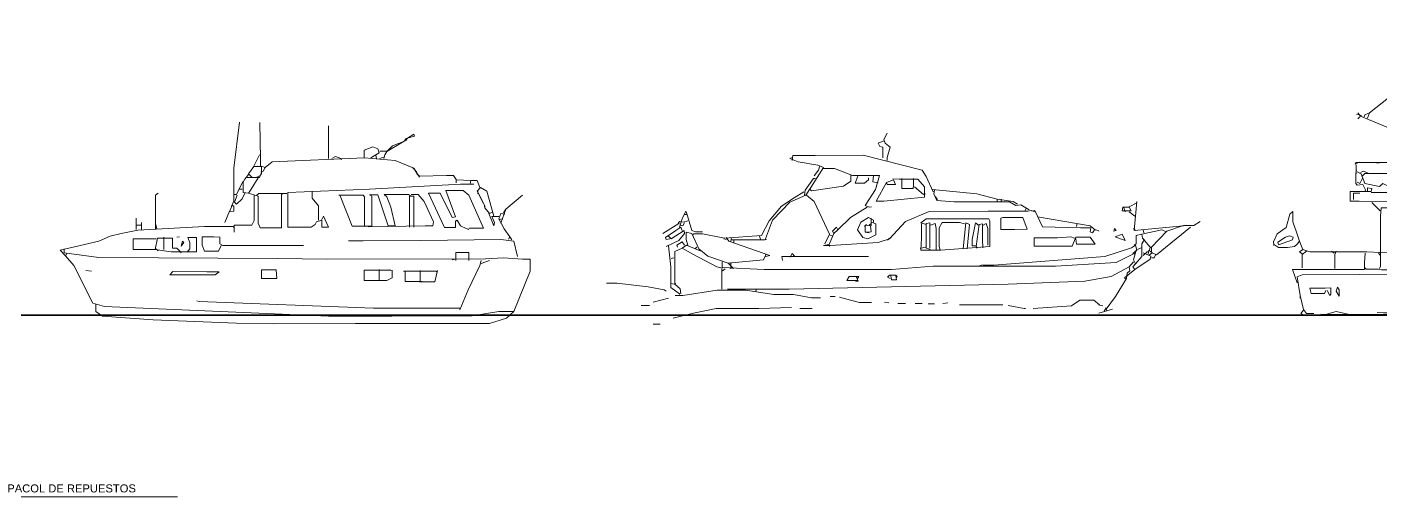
# Model space of a CAD drawing. Header units: millimetres. Extents: x -11119 to 8439, y -3599 to 8618.
# Drawn here: x -1922 to 1461, y 4018 to 5191 of the extents above; entities that cross this region are included whole.
import ezdxf

# ---------------------------------------------------------------- set-up
doc = ezdxf.new("R2010")
doc.units = ezdxf.units.MM
doc.layers.add('a_MUEBLE', color=250, linetype='Continuous', lineweight=5)
doc.layers.add('a_TEXTO', color=7, linetype='Continuous', lineweight=0)
doc.styles.add('CA_100_TEXTO', font='arial.ttf', dxfattribs={"height": 20})

# ---------------------------------------------------------------- blocks, each defined once
blk = doc.blocks.new('ca_nav17')
at = {"layer": 'a_MUEBLE', "linetype": 'Continuous'}
for points in [[(-684.8, 473.6), (-699.2, 358.4), (-699.2, 276.8), (-710.4, 249.6), (-699.2, 251.2), (-699.2, 264), (-705.6, 264)], [(-634.4, 472), (-632.4, 380.8), (-632.4, 363.2)], [(-462.4, 382.4), (-462.4, 464)], [(-316.8, 400), (-273.6, 425.6), (-268.8, 432), (-248, 438.4), (-249.6, 443.2), (-265.6, 433.6), (-268.8, 427.2), (-302.4, 414.4), (-316.8, 400), (-321.6, 392), (-324.8, 382.4)], [(-373.6, 384), (-373.6, 403.2), (-352, 411.2), (-339.2, 406.4), (-336, 396.8), (-356.8, 384)], [(-635.2, 392), (-649.6, 363.2)], [(-620.8, 360), (-603.2, 374.4), (-372.8, 384), (-296, 377.6), (-249.6, 358.4), (-240, 342.4), (-235.2, 338.4), (-168, 340.4), (-150.4, 340.4), (-144, 329.6), (-144, 321.6)], [(-454.4, 382.4), (-444.8, 387.2), (-432, 382.4), (-430.4, 379.2)], [(-344, 390.4), (-342.4, 382.4)], [(-316.8, 400.8), (-334.4, 400.8)], [(-324.8, 385.6), (-334.4, 382.4)], [(-662.4, 342.4), (-672, 331.2), (-676, 323.2), (-676, 297.6), (-662.4, 296)], [(-628.8, 348.8), (-635.2, 335.2), (-665.6, 335.2)], [(-654.4, 336), (-662.4, 344), (-649.6, 362.4), (-632, 362.4)], [(-632, 340.8), (-641.6, 336)], [(-630.4, 342.4), (-630.4, 363.2), (-620.8, 360), (-625.6, 350.4), (-632, 348.8)], [(-252.8, 360), (-248, 355.2)], [(-246.4, 353.6), (-241.6, 347.2)], [(-240, 344), (-235.2, 336)], [(-676.8, 324.8), (-692.8, 292.8), (-697.6, 292.8)], [(-684.8, 305.6), (-678.4, 305.6)], [(-638.4, 334.4), (-656, 305.6), (-662.4, 296), (-638.4, 288), (-638.4, 220.8), (-633.6, 209.6), (-580, 209.6), (-580, 292.8), (-577.6, 294.4)], [(-480, 228.8), (-475.2, 238.4), (-462.4, 211.2), (-479.2, 211.2), (-479.2, 228.8), (-492.8, 224), (-496, 217.6), (-505.6, 211.2), (-564, 211.2), (-564.4, 249.6), (-564.4, 297.6), (-360, 305.6), (-132.8, 318.4), (-99.2, 318.4)], [(-144, 328.8), (-107.2, 327.6), (-91.2, 327.6), (-84.8, 310.4)], [(-107.2, 328), (-108.8, 318.4)], [(-75.2, 270.4), (-91.2, 300.8), (-83.2, 310.4), (-67.2, 300.8), (-49.6, 238.4)], [(-888, 296), (-895.2, 291.2), (-895.2, 206.4)], [(-648, 291.2), (-648, 227.2), (-654.4, 216), (-698.4, 216), (-698.4, 198.4)], [(-672, 296), (-678.4, 281.6), (-692.8, 268.8), (-697.6, 273.6), (-691.2, 291.2)], [(-641.6, 291.2), (-636.8, 295.2), (-566.4, 295.2)], [(-503.2, 300.8), (-503.2, 283.2), (-488, 264), (-488, 228.8)], [(-372.8, 212.8), (-372.8, 286.4), (-376, 291.2), (-432, 291.2), (-436.8, 291.2)], [(-433.6, 289.6), (-403.2, 213.6), (-354.4, 213.6), (-354.4, 288), (-360, 292), (-339.2, 292), (-313.6, 214.4), (-296, 214.4), (-307.2, 260.8), (-316.8, 286.4), (-323.2, 292.8), (-262.4, 292.8), (-257.6, 289.6)], [(-363.2, 212), (-220.8, 214), (-201.6, 214), (-200, 224), (-224, 275.2), (-238.4, 292.8), (-256, 292.8)], [(-260, 211.2), (-260, 288), (-249.6, 288), (-249.6, 224), (-249.6, 211.2)], [(-112, 204.8), (-118.4, 208), (-132.8, 214.4), (-140.8, 228.8), (-145.6, 225.6), (-145.6, 210.4), (-172.8, 210.4), (-212.8, 296), (-184, 296), (-153.6, 235.2), (-145.6, 236.8), (-169.6, 302.4), (-126.4, 302.4), (-112, 291.2), (-75.2, 208.8), (-110.4, 208.8), (-112, 208)], [(-89.6, 302.4), (-89.6, 294.4)], [(-88, 296), (-72, 264), (-72, 259.2)], [(-25.6, 246.4), (-19.2, 256), (22.4, 291.2)], [(-710.4, 251.2), (-721.6, 222.4)], [(-73.6, 267.2), (-72, 259.2), (-60.8, 244.8), (-52.8, 248)], [(-62.4, 244.8), (-49.6, 214.4), (-48, 222.4), (-54.4, 237.6), (-36.8, 237.6)], [(-22.4, 243.2), (-32, 244.8), (-36.8, 232), (-24, 206.4), (-9.6, 187.2), (-12.8, 180.8)], [(-19.2, 256), (-32, 220.8)], [(-1120, 139.2), (-1132.8, 153.6), (-1036.8, 176), (-1008, 188.8), (-980.8, 195.2), (-939.2, 203.2), (-772.8, 212.8), (-728, 212.8), (-700.8, 212.8), (-699.2, 209.6)], [(-943.2, 233.6), (-943.2, 204.8)], [(-942.4, 216), (-931.2, 216)], [(-929.6, 222.4), (-929.6, 204.8)], [(-894.4, 217.6), (-891.2, 206.4)], [(-27.2, 232), (-36.8, 230.4)], [(-892.8, 181.6), (-950.4, 181.6), (-950.4, 155.2), (-915.2, 155.2), (-896, 155.2), (-856, 149.6), (-792.8, 149.6), (-792.8, 184.8), (-814.4, 184.8), (-808.8, 172.8), (-808.8, 156.8), (-816, 148.8)], [(-896, 155.2), (-889.6, 183.2), (-852, 183.2), (-852, 158.4), (-841.6, 158.4), (-833.6, 150.4), (-830.4, 147.2)], [(-874.4, 185.6), (-874.4, 155.2)], [(-835.2, 187.2), (-841.6, 185.6)], [(-827.2, 176), (-830.4, 163.2), (-824, 172.8), (-827.2, 176)], [(-731.2, 164.8), (-737.6, 151.2), (-772.8, 151.2), (-778.4, 166.4), (-778.4, 186.4), (-748.8, 186.4), (-734.4, 185.6), (-734.4, 169.6), (-726.4, 164.8), (-524.8, 164.8)], [(9.6, 137.6), (0, 176), (-32, 180), (-232, 178), (-376, 177), (-412.8, 177)], [(-9.6, 187.2), (-4.8, 179.2)], [(-1123.2, 156.8), (-1123.2, 147.2), (-1036.8, 135.2), (-590.4, 132.4), (-467.2, 131), (-70.4, 131.9), (-25.6, 134), (22.4, 131), (41.6, 131), (41.6, 100.8), (0, 0), (-36.8, 0), (-104, -10.4), (-304, -11.6), (-462.4, -11.6), (-1022.4, 12.8), (-1051.2, 20.8), (-1099.2, 115.2), (-1120, 139.2), (-1116.8, 145.6)], [(-894.4, 156.8), (-888, 152)], [(-144.8, 128), (-144.8, 148), (-112, 148), (-112, 128)], [(-1068.8, 102.4), (-1054.4, 100.8)], [(-593.6, 104.8), (-630.4, 104.8), (-630.4, 82.4), (-592, 82.4), (-593.6, 104.8)], [(-310.4, 104), (-303.2, 102.4), (-303.2, 84.8), (-316.8, 77.6), (-373.6, 77.6), (-373.6, 103.2), (-310.4, 103.2), (-302.4, 102.4)], [(-336, 105.6), (-336, 78.4)], [(-190.4, 102.4), (-196.8, 74.4), (-235.2, 74.4)], [(-233.6, 102.4), (-233.6, 76.8)], [(-147.2, 131.2), (-153.6, 129.6)], [(-81.6, 128), (-84.8, 115.2), (-113.6, 54.4), (-134.4, 4.8)], [(-60.8, 128), (-81.6, 120)], [(-766.4, 99.2), (-736, 99.2), (-745.6, 92), (-859.2, 92), (-851.2, 100), (-766.4, 99.2)], [(-275.2, 100.8), (-193.6, 100.8), (-192, 99.2)], [(-271.2, 100.8), (-271.2, 75.2), (-228.8, 75.2), (-228.8, 73.6)], [(-1044, 17.6), (-1044, 0), (-1027.2, -11.2), (-900.8, -20.8), (-692.8, -28.8), (-600, -30.4), (-395.2, -29.6), (-195.2, -30), (-60.8, -30), (-17.6, -16), (0, 0), (0, 1.6)], [(-134.4, 8.8), (-350.4, 8.8), (-785.6, 25.6), (-792, 27.2)]]:
    blk.add_lwpolyline(points, dxfattribs=at)
blk = doc.blocks.new('ca_nav18')
at = {"layer": 'a_MUEBLE', "linetype": 'Continuous'}
for points in [[(-529.6, 449.6), (-537.6, 433.6), (-534.4, 424), (-521.6, 414.4), (-529.6, 388.8), (-529.6, 380.8)], [(-537.6, 430.4), (-552, 424), (-547.2, 416), (-540, 414.4), (-540, 387.2)], [(-766.4, 388.8), (-772.8, 385.6), (-752, 377.6), (-702.4, 369.6), (-688, 363.2), (-720, 313.6), (-732.8, 294.4), (-772.8, 276.8), (-816, 232), (-833.6, 185.6), (-833.6, 184)], [(-414.4, 302.4), (-432, 340.8), (-441.6, 356.8), (-588.8, 394.4), (-708.8, 393.2), (-764.8, 393.2), (-766.4, 380.8)], [(-620, 345.6), (-620, 329.6), (-638.4, 316.8), (-718.4, 305.6), (-721.6, 308.8)], [(-697.6, 368), (-700.8, 356.8), (-712, 342.4)], [(-688, 360.8), (-660.8, 360.8), (-616, 343.2), (-548.8, 343.2), (-558.4, 308.8), (-584, 268.8), (-574.4, 264), (-568, 265.6)], [(-601.6, 344), (-609.6, 324), (-585.6, 324), (-576, 332.8), (-576, 337.6)], [(-563.2, 342.4), (-564.8, 328), (-552, 324.8)], [(-736, 294.4), (-734.4, 307.2), (-713.6, 336), (-708.8, 336)], [(-515.2, 335.2), (-499.2, 334), (-452.8, 334), (-436, 315.2), (-436, 289.6), (-537.6, 279.2), (-556.8, 279.2), (-531.2, 326.4), (-513.6, 332.8), (-508.8, 320.8), (-529.6, 320.8), (-531.2, 326.4)], [(-492.8, 336), (-492.8, 311.2), (-464, 311.2), (-463.2, 320), (-463.2, 336)], [(-460.8, 315.2), (-438.4, 296), (-433.6, 297.6)], [(-416, 308.8), (-305.6, 297.6), (-254.4, 284.8), (-254.4, 278.4)], [(-411.2, 307.2), (-412.8, 297.6), (-404.8, 280.8), (-361.6, 278), (-224, 278), (-208, 268.8), (-195.2, 270.4), (-174.4, 257.6)], [(-737.6, 302.4), (-761.6, 288), (-793.6, 267.2), (-824, 230.4), (-843.2, 193.6), (-936, 187.2), (-990.4, 197.6), (-1012.8, 197.6), (-1014.4, 193.6)], [(-731.2, 294.4), (-712, 278.4), (-673.6, 196.8), (-684.8, 172.8)], [(-409.6, 291.2), (-403.2, 283.2)], [(-254.4, 284.8), (-214.4, 278.4), (-203.2, 272)], [(-244.8, 284.8), (-244.8, 276.8)], [(94.4, 275.2), (75.2, 265.6)], [(94.4, 278.4), (88, 206.4), (211.2, 217.6)], [(-990.4, 202.4), (-1008, 202.4), (-1017.6, 206.4), (-1030.4, 251.2), (-1032, 254.4), (-1041.6, 235.2), (-1048, 214.4)], [(-1036.8, 246.4), (-1030.4, 246.4)], [(-675.2, 171.2), (-688, 168.8), (-672, 168.8), (-552, 176), (-523.2, 185.6), (-483.2, 228.8), (-424, 253.6), (-276.8, 254), (-177.6, 254), (-169.6, 256), (-160, 252.8)], [(-579.2, 264), (-620.8, 238.4), (-652.8, 208)], [(-568, 227.2), (-557.6, 222.4), (-557.6, 195.2), (-577.6, 185.6), (-590.4, 188.8), (-603.2, 208), (-595.2, 227.2), (-576, 238.4), (-563.2, 232), (-563.2, 227.2)], [(-569.6, 236.8), (-569.6, 217.6)], [(-240, 238.4), (-190.4, 238.4), (-179.2, 209.6), (-211.2, 208.8), (-245.6, 208.8), (-245.6, 236.8), (-240, 238.4)], [(-180.8, 262.4), (-185.6, 254.4)], [(-168, 254.4), (-160, 256), (-140.8, 215.2), (-46.4, 212.4), (-20.8, 212.4), (-22.4, 203.2), (-16, 200), (-11.2, 208)], [(-153.6, 240), (-22.4, 217.6), (-9.6, 208), (-1.6, 206.4), (0, 204.8)], [(75.2, 264), (80, 255.2), (57.6, 255.2), (59.2, 264), (75.2, 264)], [(62.4, 262.4), (65.6, 252.8)], [(75.2, 252.8), (89.6, 241.6)], [(-1089.6, 198.4), (-1049.6, 224), (-1048, 222.4)], [(-1072, 185.6), (-1081.6, 184), (-1083.2, 188.8), (-1057.6, 206.4), (-1044.8, 214.4), (-1041.6, 206.4)], [(-1075.2, 192), (-1068.8, 185.6), (-1036.8, 206.4), (-1035.2, 198.4), (-1049.6, 180.8), (-1081.6, 166.4)], [(-1027.2, 230.4), (-1038.4, 227.2), (-1048, 228.8), (-1051.2, 224)], [(-1035.2, 225.6), (-1040, 217.6), (-1046.4, 219.2)], [(-652.8, 208), (-662.4, 198.4), (-665.6, 204.8), (-656, 214.4), (-652.8, 208)], [(-580.8, 220.8), (-585.6, 216)], [(-574.4, 200), (-584, 201.6), (-584, 219.2), (-571.2, 217.6), (-569.6, 203.2), (-579.2, 201.6), (-584, 203.2)], [(-569.6, 224), (-574.4, 219.2)], [(-432, 220.8), (-444.8, 225.6), (-432, 235.2), (-275.2, 235.2), (-272.8, 230.4), (-272.8, 166.4), (-395.2, 156.8), (-444.8, 156.8), (-443.2, 187.2), (-443.2, 222.4)], [(-422.4, 161.6), (-422.4, 225.6), (-432, 224), (-432, 161.6), (-425.6, 160), (-419.2, 156.8)], [(-420.8, 219.2), (-409.6, 224), (-407.2, 211.2), (-407.2, 156.8)], [(-336, 222.4), (-348.8, 226.4), (-392, 226.4), (-399.2, 212.8), (-399.2, 166.4), (-396.8, 156.8)], [(-329.6, 160), (-323.2, 220.8), (-332.8, 225.6), (-339.2, 160)], [(-300.8, 219.2), (-308.8, 225.6), (-316.8, 184), (-316.8, 168), (-307.2, 168)], [(-290.4, 163.2), (-290.8, 184), (-290.8, 222.4), (-299.2, 220.8), (-307.2, 166.4), (-304, 161.6)], [(-289.6, 219.2), (-281.6, 224), (-277.6, 211.2), (-277.6, 169.6)], [(-54.4, 224), (-56, 216)], [(38.4, 211.2), (43.2, 206.4), (36.8, 204.8), (38.4, 211.2)], [(86.4, 211.2), (91.2, 206.4)], [(168, 203.2), (156.8, 208), (107.2, 196.8), (108.8, 187.2), (128, 164.8), (126.4, 156.8)], [(110.4, 208), (112, 200)], [(228.8, 214.4), (144, 145.6), (132.8, 150.4), (124.8, 156.8), (123.2, 147.2)], [(252.8, 228.8), (236.8, 218.4), (211.2, 218.4), (169.6, 204.8), (131.2, 164.8), (128, 164.8)], [(-1035.2, 169.6), (-1041.6, 177.6), (-1054.4, 169.6), (-1052.8, 164.8)], [(-941.6, 128), (-941.6, 112), (-955.2, 115.2), (-1014.4, 147.2), (-1041.6, 161.6), (-1030.4, 169.6), (-996.8, 155.2)], [(-1027.2, 169.6), (-1031.2, 184), (-1031.2, 201.6), (-1017.6, 198.4), (-1000, 160), (-977.6, 142.4), (-926.4, 124.8), (-838.4, 132.8), (-832, 145.6), (-832, 147.2)], [(-937.6, 185.6), (-931.2, 184)], [(-931.2, 188.8), (-924.8, 179.2), (-822.4, 144), (-832, 140.8)], [(-918.4, 188.8), (-920, 179.2)], [(-918.4, 183.2), (-835.2, 183.2), (-830.4, 184)], [(-912, 182.4), (-912, 176)], [(-848, 192), (-844.8, 182.4)], [(-662.4, 198.4), (-675.2, 169.6), (-673.6, 166.4)], [(-673.6, 195.2), (-665.6, 192)], [(-523.2, 187.2), (-528, 182.4)], [(-289.6, 119.2), (-262.4, 119.2), (14.4, 140.8), (81.6, 163.2), (91.2, 169.6), (94.4, 156.8), (84.8, 148.8)], [(-60.8, 187.2), (-70.4, 190.4), (-104, 188), (-161.6, 188), (-161.6, 167.2), (-67.2, 167.2), (-57.6, 189.6), (-22.4, 189.6), (-9.6, 172), (-56, 172), (-57.6, 185.6), (-59.2, 187.2)], [(57.6, 196.8), (40, 190.4), (65.6, 180.8), (57.6, 196.8)], [(113.6, 184), (107.2, 172.8), (107.2, 140.8), (91.2, 123.2), (86.4, 132.8), (92.8, 156.8)], [(107.2, 196.8), (92.8, 193.6), (92.8, 172.8), (88, 169.6)], [(-1075.2, 168), (-1069.6, 115.2), (-1069.6, 64), (-1048, 48), (-1048, 46.4)], [(-1062.4, 137.6), (-1068.8, 136)], [(-1044.8, 48), (-1046.4, 60.8), (-1060, 72), (-1060, 153.6), (-1041.6, 161.6)], [(-1004.8, 164.8), (-1009.6, 160)], [(-940.8, 113.6), (-836.8, 108.8), (-518.4, 108.8), (-414.4, 116.8), (-108.8, 116.8), (43.2, 126.4), (88, 148.8), (89.6, 147.2)], [(-790.4, 131.2), (-792, 140.8), (-576, 140.8)], [(-760, 140.8), (-766.4, 148.8), (-771.2, 139.2)], [(-433.6, 164.8), (-444.8, 161.6), (-446.4, 161.6)], [(110.4, 150.4), (129.6, 142.4), (128, 134.4), (89.6, 108.8), (84.8, 115.2), (91.2, 123.2)], [(105.6, 163.2), (96, 158.4)], [(121.6, 153.6), (110.4, 144)], [(132.8, 150.4), (126.4, 145.6)], [(131.2, 164.8), (131.2, 153.6)], [(140.8, 145.6), (137.6, 137.6), (131.2, 137.6)], [(-942.4, 110.4), (-942.4, 78.4), (-942.4, 59.2)], [(-934.4, 110.4), (-940.8, 105.6)], [(75.2, 115.2), (30.4, 91.2), (-35.2, 80), (-227.2, 72), (-774.4, 60), (-928, 60), (-928, 59.2)], [(-926.4, 124.8), (-913.6, 112), (-913.6, 110.4)], [(-920, 126.4), (-920, 110.4)], [(-300.8, 116.8), (-291.2, 120)], [(86.4, 128), (75.2, 115.2), (76.8, 105.6), (70.4, 99.2), (68.8, 86.4), (41.6, 41.6), (17.6, 9.6), (19.2, 6.4)], [(89.6, 108.8), (64, 88), (67.2, 84.8)], [(-1230.4, 74.4), (-1204.8, 74.4), (-1126.4, 65.6), (-1086.4, 57.6), (-1081.6, 54.4)], [(-1070.4, 73.6), (-1060.8, 72), (-1057.6, 73.6)], [(-601.6, 81.6), (-630.4, 81.6), (-624, 91.2), (-600, 91.2), (-603.2, 86.4)], [(-606.4, 91.2), (-601.6, 80), (-608, 80)], [(-521.6, 86.4), (-528, 89.6), (-523.2, 94.4), (-507.2, 94.4), (-504, 91.2), (-505.6, 88)], [(-520, 92.8), (-518.4, 83.2), (-505.6, 83.2), (-507.2, 92.8)], [(-1075.2, 36.8), (-1113.6, 27.2)], [(-1059.2, 44), (-1040, 44), (-953.6, 56.8), (-883.2, 56.8), (-812.8, 46.4), (-763.2, 46.4), (-718.4, 37.6), (-696, 37.6)], [(-856, 60.8), (-857.6, 54.4)], [(-672, 41.6), (-659.2, 41.6)], [(-648, 40), (-620.8, 32), (-598.4, 26.4), (-568, 26.4)], [(-1123.2, 18.4), (-1144, 18.4)], [(-768, 13.6), (-849.6, 11.6), (-956.8, 11.6), (-1012.8, 0), (-1064, -12.8)], [(-747.2, 11.2), (-716.8, 11.2)], [(-536, 27.2), (-524.8, 25.6)], [(-502.4, 24), (-483.2, 24)], [(-459.2, 24), (-441.6, 24)], [(-411.2, 23.2), (-427.2, 23.2)], [(-377.6, 25.6), (-390.4, 24)], [(-348.8, 20.8), (-240, 20.8)], [(-227.2, 19.2), (-187.2, 11.2), (-184, 11.2)], [(1.6, 20.8), (-12.8, 32), (-48, 32), (-68.8, 17.6), (-164.8, 11.2)], [(-1.6, 20.8), (9.6, 17.6)], [(0, 0), (33.6, 9.6)], [(17.6, 12.8), (12.8, 4.8)], [(-1096, -28), (-1113.6, -28)]]:
    blk.add_lwpolyline(points, dxfattribs=at)
blk = doc.blocks.new('ca_nav19')
at = {"layer": 'a_MUEBLE', "linetype": 'Continuous'}
for points in [[(-846.4, 721.6), (-844.8, 715.2)], [(-825.6, 702.4), (-835.2, 702.4), (-846.4, 705.6), (-868.8, 699.2), (-872, 694.4)], [(-870.4, 693.6), (-848.8, 693.6), (-848.4, 515.2), (-848.2, 440), (-848.2, 388.8), (-848.8, 382.4), (-849.2, 366.4), (-849.2, 316.8), (-865.6, 307.2)], [(-387.2, 414.4), (-396.8, 424), (-835.2, 691.2), (-833.6, 643.2), (-833.6, 316.8), (-800, 308.8), (-787.2, 313.6)], [(-824, 704), (-828.8, 691.2)], [(-926.4, 651.2), (-1108.8, 507.2), (-1113.6, 494.4)], [(-1140.8, 504), (-1129.6, 500.8), (-1129.6, 499.2)], [(-1137.6, 507.2), (-1131.2, 499.2), (-934.4, 417.6), (-856, 384), (-852.8, 384)], [(-1132.8, 497.6), (-1137.6, 492.8)], [(-1108.8, 507.2), (-1120, 502.4), (-1121.6, 497.6)], [(-344, 417.6), (-345.6, 408), (-401.6, 390.4), (-665.6, 377.6), (-664, 387.2)], [(-664, 403.2), (-643.2, 412.8), (-632, 401.6), (-620.8, 398.4)], [(-590.4, 400), (-582.4, 401.6), (-324.8, 419.2), (-315.2, 417.6)], [(-396.8, 424), (-398.4, 412.8)], [(-348.8, 347.2), (-360, 393.6), (-313.6, 417.6)], [(-1134.4, 384), (-1144, 379.2), (-1142.4, 383.2), (-1051.2, 383.2), (-1044, 379.2), (-1044, 360), (-1043.2, 355.2)], [(-1141.6, 377.6), (-1141.6, 355.2)], [(-1091.2, 382.4), (-1084.8, 382.4)], [(-865.6, 372.8), (-862.4, 366.4), (-867.2, 371.2), (-865.6, 372.8)], [(-729.6, 392), (-737.6, 393.6), (-772.8, 337.6), (-787.2, 312), (-785.6, 308.8)], [(-748.8, 372.8), (-728, 392), (-646.4, 404.8), (-648, 392), (-675.2, 385.6), (-702.4, 313.6), (-700.8, 310.4)], [(-697.6, 396), (-718.4, 396), (-718.4, 393.6)], [(-688, 398.4), (-694.4, 396.8)], [(-584, 399.2), (-644.8, 399.2)], [(-358.4, 364.8), (-361.6, 372.8), (-364.8, 364.8), (-355.2, 361.6), (-363.2, 360), (-363.2, 364.8)], [(-1140.8, 363.2), (-1142.4, 356.8), (-1142.4, 331.2), (-1139.2, 326.4), (-1124.8, 328), (-1118.4, 315.2), (-1120, 310.4)], [(-1139.2, 360), (-1129.6, 355.2), (-1120, 331.2), (-1083.2, 323.2), (-1075.2, 331.2), (-1056, 320.8), (-952, 320.8), (-939.2, 330.4), (-905.6, 330.4), (-897.6, 332.8)], [(-1126.4, 344), (-1132.8, 331.2), (-1139.2, 334.4)], [(-1131.2, 358.4), (-1123.2, 361.6), (-1112, 356.8)], [(-1128, 348.8), (-1120, 356), (-977.6, 356), (-976, 356.8)], [(-1040, 361.6), (-1035.2, 355.2)], [(-982.4, 355.2), (-974.4, 356.8), (-883.2, 369.6), (-872, 371.2)], [(-886.4, 368), (-884.8, 355.2), (-904, 321.6), (-934.4, 321.6), (-932.8, 308.8)], [(-876.8, 371.2), (-883.2, 361.6)], [(-681.6, 372), (-665.6, 372), (-635.2, 363.2), (-628.8, 298.4), (-564.8, 298.4), (-556.8, 308.8), (-556.8, 365.6), (-538.4, 365.6), (-538.4, 301.6), (-491.2, 301.6)], [(-470.4, 347.2), (-480, 347.2), (-488, 312), (-488, 296), (-484.8, 294.4), (-489.6, 297.6)], [(-472, 336), (-467.2, 348.8), (-462.4, 348.8)], [(-468.8, 348.8), (-470.4, 363.2), (-463.2, 361.6), (-463.2, 339.2), (-465.6, 336)], [(-392, 355.2), (-395.2, 369.6), (-401.6, 368), (-396.8, 355.2), (-388, 352), (-388, 334.4)], [(-395.2, 355.2), (-395.2, 334.4), (-384, 331.2), (-376, 312), (-363.2, 307.2)], [(-348.8, 352), (-348.8, 331.2), (-357.6, 334.4), (-357.6, 353.6), (-352, 355.2), (-348.8, 352)], [(-347.2, 348.8), (-331.2, 315.2), (-297.6, 232.8), (-256, 232.8)], [(-664, 294.4), (-750.4, 286.4), (-1094.4, 285.6), (-1134.4, 286.8), (-1156.8, 286.8), (-1156.8, 311.2), (-1104, 311.2), (-1102.4, 318.4), (-1113.6, 320), (-1113.6, 310.4)], [(-1132.8, 306.4), (-1148.8, 306.4), (-1148.8, 291.2)], [(-1104, 308.8), (-947.2, 308.8), (-942.4, 307.2), (-896, 307.2), (-894.4, 307.2)], [(-817.6, 308), (-916.8, 308), (-926.4, 307.2)], [(-798.4, 308.8), (-792, 308), (-672, 308), (-662.4, 299.2), (-686.4, 268.8), (-714.4, 252.8), (-714.8, 188.8), (-714.8, 168), (-742.4, 160.8), (-811.2, 160.8), (-816, 156.8)], [(-700.8, 321.6), (-708.8, 312), (-708.8, 310.4)], [(-675.2, 308.8), (-665.6, 312), (-665.6, 305.6)], [(-480, 335.2), (-462.4, 335.2), (-462.4, 321.6), (-465.6, 318.4)], [(-469.6, 334.4), (-469.6, 318.4), (-460.8, 313.6), (-451.2, 307.2), (-394.4, 307.2), (-394.4, 323.2), (-392, 334.4)], [(-468.8, 316.8), (-468.8, 288)], [(-315.2, 227.2), (-307.2, 235.2), (-337.6, 315.2), (-344, 318.4), (-363.2, 308.8), (-342.4, 228.8), (-339.2, 220.8), (-337.6, 220.8)], [(-783.2, 163.2), (-783.2, 273.6), (-795.2, 275.2), (-804, 232), (-804, 192), (-833.6, 191.2), (-905.6, 191.2), (-918.4, 204.8), (-918.4, 276.8), (-936.8, 276.8), (-936.8, 196.8), (-960, 188.8), (-1049.6, 188.8), (-1051.2, 214.4), (-1051.2, 270.4), (-1079.2, 270.4), (-1081.2, 249.6), (-1081.2, 158.4), (-1115.2, 160), (-1192, 160), (-1257.6, 160), (-1275.2, 166.4), (-1283.2, 187.2), (-1289.6, 179.2), (-1296, 173.6), (-1313.6, 170.8), (-1336, 170.8), (-1345.6, 177.6), (-1347.2, 177.6)], [(-1102.4, 283.2), (-1081.6, 262.4)], [(-475.2, 216), (-469.6, 228.8), (-469.6, 288), (-458.4, 292.8), (-458.4, 220.8), (-470.4, 222.4)], [(-464, 291.2), (-457.6, 284.8)], [(-371.2, 276), (-446.4, 276), (-457.6, 270.4)], [(-440, 275.2), (-441.6, 267.2), (-430.4, 265.6), (-377.6, 272), (-369.6, 276.8)], [(-430.4, 275.2), (-427.2, 267.2)], [(83.2, 273.6), (75.2, 268.8), (81.6, 273.6), (86.4, 275.2)], [(-1283.2, 187.2), (-1291.2, 209.6), (-1300, 235.2), (-1300, 260.8), (-1307.2, 254.4), (-1316.8, 220.8), (-1339.2, 204.8), (-1348.8, 185.6), (-1347.2, 177.6), (-1348.8, 176)], [(-249.6, 228.8), (-256, 235.2), (-241.6, 236.8), (-116.8, 244.8), (-116.8, 214.4), (-139.2, 214.4), (-156.8, 220.8), (-164.8, 222.4), (-217.6, 222.4), (-219.2, 214.4), (-220.8, 211.2)], [(-126.4, 246.4), (-121.6, 252.8), (-110.4, 243.2)], [(-115.2, 240.8), (-99.2, 238), (-64, 238)], [(36.8, 256), (54.4, 256), (57.6, 240.8), (30.4, 240.8), (11.2, 254.4), (3.2, 251.2), (-3.2, 236), (-70.4, 236)], [(51.2, 116.8), (72, 177.6), (100.8, 225.6), (120, 251.2), (116.8, 260.8), (72, 244.8), (67.2, 251.2), (65.6, 260.8), (52.8, 265.6), (41.6, 268.8)], [(46.4, 265.6), (46.4, 257.6)], [(-713.6, 169.6), (-694.4, 176), (-651.2, 206.4), (-646.4, 203.2)], [(-652.8, 206.4), (-649.6, 216), (-640, 211.2), (-646.4, 198.4), (-654.4, 145.6), (-680, 124.8), (-708.8, 124.8), (-712, 126.4)], [(-430.4, 219.2), (-468.8, 212.8), (-468.8, 181.6), (-508.8, 179.6), (-641.6, 179.6), (-646.4, 180.8)], [(-468.8, 213.6), (-484.8, 212.4), (-640, 212.4)], [(-516.8, 214.4), (-507.2, 209.6)], [(-502.4, 214.4), (-508.8, 196.8), (-510.4, 182.4)], [(-335.2, 225.6), (-335.2, 209.6), (-331.2, 195.2), (-345.6, 188.8), (-464, 182.4), (-467.2, 185.6)], [(-457.6, 229.6), (-441.6, 229.6), (-430.4, 220), (-388.8, 220)], [(-344, 224.8), (-398.4, 224.8), (-403.2, 225.6), (-422.4, 219.2)], [(-390.4, 222.4), (-377.6, 222.4)], [(-371.2, 224), (-364.8, 230.4), (-355.2, 225.6), (-355.2, 224)], [(-342.4, 228), (-318.4, 228)], [(-328, 225.6), (-320, 228.8), (-302.4, 222.4), (-305.6, 211.2), (-307.2, 208)], [(-307.2, 208), (-294.4, 204.8), (-296, 196), (-312, 196), (-310.4, 206.4), (-307.2, 208)], [(-292.8, 230.4), (-294.4, 217.6), (-276.8, 210.4), (-251.2, 210.4), (-246.4, 204.8)], [(-249.6, 216), (-238.4, 209.6), (-212.8, 209.6), (-214.4, 201.6), (-264, 200.8), (-288, 200.8), (-286.4, 209.6), (-283.2, 211.2)], [(-240, 235.2), (-249.6, 227.2), (-252.8, 214.4), (-254.4, 211.2)], [(-243.2, 209.6), (-246.4, 203.2)], [(-208, 222.4), (-209.6, 215.2), (-193.6, 215.2), (-195.2, 222.4)], [(-115.2, 198.4), (-124.8, 203.2), (-132, 188.8), (-132, 150.4), (-144, 148.8), (-145.6, 150.4)], [(-131.2, 152), (-118.4, 150.4), (-112, 203.2), (-100, 203.2), (-100, 153.6)], [(-115.2, 153.6), (-102.4, 152), (-30.4, 161.6), (-30.4, 214.4), (-44, 212.8), (-44, 160)], [(-49.6, 233.6), (-48, 225.6), (-108.8, 214.4), (-113.6, 217.6)], [(-86.4, 203.2), (-96, 203.2), (-97.6, 200)], [(-85.6, 155.2), (-85.6, 206.4), (-72.8, 208), (-73.2, 184), (-73.2, 156.8)], [(-72, 206.4), (-58.4, 211.2), (-58.8, 187.2), (-58.8, 158.4)], [(-60.8, 235.2), (-48, 235.2)], [(-43.2, 211.2), (-57.6, 209.6)], [(28.8, 220.8), (20.8, 169.6), (-30.4, 163.2)], [(-14.4, 214.4), (-25.6, 214.4), (-27.2, 211.2)], [(0, 216), (-11.2, 217.6), (-17.6, 164.8)], [(12.8, 217.6), (1.6, 219.2), (-4.8, 166.4)], [(46.4, 224), (33.6, 225.6), (25.6, 222.4), (14.4, 219.2), (6.4, 172.8), (8, 169.6)], [(60.8, 204.8), (70.4, 206.4), (76.8, 228.8), (68.8, 232), (49.6, 174.4), (35.2, 172.8), (27.2, 171.2), (24, 172.8)], [(65.6, 227.2), (51.2, 228.8), (44, 216), (44, 176)], [(-1308.8, 200), (-1299.2, 196.8), (-1300.8, 190.4), (-1336, 177.6), (-1337.6, 184), (-1318.4, 196.8), (-1308.8, 200)], [(-857.6, 166.4), (-857.6, 176), (-854.4, 172.8), (-856, 160)], [(-716.8, 196.8), (-723.2, 195.2), (-750.4, 188), (-777.6, 188)], [(-700.8, 171.2), (-699.2, 164.8)], [(-539.2, 168), (-524.8, 169.6), (-524.8, 120)], [(-281.6, 179.2), (-292.8, 180.8), (-292.8, 133.6), (-326.4, 133.6), (-472, 120.8), (-494.4, 120.8), (-492.8, 113.6)], [(-446.4, 124.8), (-446.4, 169.6), (-473.6, 169.6), (-473.6, 124.8)], [(-457.6, 169.6), (-457.6, 123.2)], [(-446.4, 166.4), (-436.8, 171.2), (-428.8, 166.4)], [(-417.6, 168), (-428, 169.6), (-428, 126.4)], [(-392, 171.2), (-416, 171.2), (-416, 139.2), (-417.6, 126.4)], [(-404, 171.2), (-404, 128)], [(-380.8, 172.8), (-391.2, 171.2), (-391.2, 128)], [(-366.4, 171.2), (-379.2, 176), (-379.2, 144), (-379.2, 128)], [(-355.2, 171.2), (-363.2, 176), (-366.4, 163.2), (-366.4, 129.6)], [(-345.6, 172.8), (-354.4, 174.4), (-354.4, 132.8), (-353.6, 129.6)], [(-332.8, 174.4), (-344, 176), (-344, 129.6), (-340.8, 121.6)], [(-320, 176), (-333.6, 177.6), (-333.6, 134.4)], [(-313.6, 200), (-324.8, 190.4), (-332.8, 196.8)], [(-308.8, 176), (-319.2, 180.8), (-319.2, 134.4)], [(-292.8, 177.6), (-300.8, 182.4), (-308.8, 174.4), (-308.8, 136)], [(-270.4, 180.8), (-281.6, 182.4), (-281.6, 139.2)], [(-254.4, 180.8), (-265.6, 185.6), (-271.2, 172.8), (-271.2, 139.2)], [(-244, 139.2), (-244, 185.6), (-256.8, 180.8), (-256.8, 134.4), (-259.2, 128)], [(-232, 184), (-241.6, 184), (-243.2, 180.8)], [(-219.2, 187.2), (-232, 187.2), (-232, 142.4), (-235.2, 139.2)], [(-217.6, 132.8), (-219.2, 144), (-208, 142.4), (-203.2, 169.6), (-203.2, 190.4), (-217.6, 188.8), (-217.6, 144)], [(-204.8, 145.6), (-193.6, 144), (-185.6, 196), (-169.6, 196), (-160, 195.2), (-160, 148.8)], [(-188.8, 190.4), (-200, 192), (-203.2, 187.2)], [(-175.2, 193.6), (-175.2, 148.8), (-185.6, 144), (-190.4, 147.2)], [(-160, 195.2), (-148, 200), (-146.8, 184), (-146.8, 150.4), (-155.2, 145.6), (-163.2, 147.2), (-171.2, 145.6), (-174.4, 148.8)], [(-129.6, 198.4), (-144, 200), (-147.2, 196.8)], [(-1119.2, 156.8), (-1121.2, 132.8), (-1121.2, 116), (-1188.8, 116), (-1196.8, 116), (-1268.8, 116), (-1281.6, 116), (-1300.8, 116), (-1289.6, 83.2)], [(-1248, 6.4), (-1265.6, 6.4), (-1273.6, 16), (-1281.6, 51.2), (-1289.6, 97.6), (-1276.8, 103.2), (-844.8, 105.2), (-595.2, 105.2), (-342.4, 120), (0, 156.8), (51.2, 164.8), (52.8, 153.6), (27.2, 84.8), (11.2, 54.4), (-80, 30.4)], [(-1275.2, 166.4), (-1283.2, 160), (-1276.8, 155.2)], [(-1265.6, 161.6), (-1276.8, 153.6), (-1276.8, 120)], [(-1203.2, 161.6), (-1196.8, 156.8)], [(-1192, 161.6), (-1195.2, 153.6), (-1195.2, 118.4)], [(-951.2, 155.2), (-951.2, 114.4), (-1022.4, 114.4), (-1030.4, 115.2), (-1078.4, 115.2), (-1086.4, 116.8), (-1116.8, 116.8), (-1120, 120)], [(-1086.4, 156.8), (-1081.6, 152)], [(-1083.2, 158.4), (-1035.2, 156.8), (-955.2, 155.2), (-873.6, 155.2), (-872, 150.4)], [(-1080.8, 156.8), (-1080.8, 124.8), (-1083.2, 118.4)], [(-1035.2, 156.8), (-1027.2, 148.8)], [(-1022.4, 156.8), (-1028, 134.4), (-1028, 116.8)], [(-868.8, 155.2), (-876.8, 115.2), (-945.6, 115.2), (-950.4, 118.4)], [(-880, 155.2), (-875.2, 160), (-854.4, 150.4)], [(-801.6, 160), (-808, 137.6), (-808, 115.2), (-840, 116), (-872, 116), (-873.6, 118.4)], [(-806.4, 156), (-854.4, 156), (-860.8, 155.2)], [(-851.2, 155.2), (-859.2, 140.8)], [(-652.8, 164.8), (-712.8, 164.8), (-713.2, 147.2), (-713.2, 123.2), (-740.8, 115.2), (-803.2, 115.2), (-806.4, 118.4)], [(-787.2, 160), (-784, 148.8), (-784, 124.8)], [(-723.2, 163.2), (-715.2, 160)], [(-622.4, 145.6), (-635.2, 139.2), (-636.8, 126.4)], [(-576, 163.2), (-600, 163.2), (-603.2, 148.8), (-603.2, 119.2), (-622.4, 119.2), (-628.8, 116.8)], [(-621.6, 120), (-621.6, 160), (-612, 152), (-612, 120)], [(-603.2, 161.6), (-612.8, 160), (-614.4, 158.4)], [(-587.2, 163.2), (-587.2, 120), (-585.6, 108.8)], [(-585.6, 118.4), (-552, 118.4), (-545.6, 168), (-537.6, 166.4), (-537.6, 163.2)], [(-563.2, 164.8), (-575.2, 164.8), (-575.2, 124.8), (-574.4, 118.4)], [(-547.2, 164.8), (-562.4, 166.4), (-562.4, 120)], [(-536, 120), (-536, 148.8)], [(-523.2, 166.4), (-513.6, 164.8)], [(-473.6, 168), (-497.6, 168), (-512.8, 166.4), (-512.8, 123.2)], [(-500, 168), (-500, 121.6)], [(-486.4, 168), (-486.4, 121.6), (-484.8, 113.6)], [(-292.8, 138.4), (-249.6, 139.6), (-220.8, 139.6)], [(-256, 144), (-251.2, 137.6)], [(-232, 144), (-227.2, 134.4), (-227.2, 131.2)], [(-662.4, 105.6), (-660.8, 116), (-619.2, 116)], [(-646.4, 116.8), (-648, 124.8), (-636.8, 126.4), (-635.2, 124.8)], [(-635.2, 128), (-633.6, 116.8)], [(-620.8, 115.2), (-617.6, 107.2)], [(-603.2, 121.6), (-590.4, 116.8), (-587.2, 120)], [(-572.8, 118.4), (-571.2, 108.8)], [(-548.8, 121.6), (-507.2, 121.6), (-494.4, 118.4)], [(-539.2, 120), (-539.2, 110.4)], [(-523.2, 120), (-520, 112)], [(-502.4, 121.6), (-502.4, 112)], [(-460.8, 123.2), (-460.8, 113.6)], [(33.6, 60.8), (24, 67.2), (46.4, 121.6), (51.2, 112), (24, 35.2), (22.4, 35.2)], [(-1214.4, 64), (-1208, 51.2), (-1204.8, 54.4), (-1204.8, 70.4), (-1219.2, 69.6), (-1257.6, 69.6), (-1254.4, 56), (-1220.8, 56), (-1217.6, 64)], [(-1188.8, 72), (-1184, 65.6), (-1184, 49.6), (-1192, 62.4), (-1188.8, 72)], [(-1281.6, 51.2), (-1281.6, 44.8)], [(-152, 3.2), (-153.6, 11.2), (-144, 16), (17.6, 46.4), (22.4, 33.6), (8, 11.2), (-3.2, 1.6)], [(-1273.6, 14.4), (-1280, 6.4), (-1272, 2.4), (-1224, 2.4), (-1192, 11.2), (-1155.2, 3.2)], [(-812.8, 3.2), (-828.8, 4), (-1126.4, 3.6), (-1220.8, 3.6), (-1230.4, 4.8)], [(-1089.6, 8.8), (-1073.6, 7.6), (-1048, 7.6), (-1048, 4.8)], [(-904, 5.6), (-880, 6), (-833.6, 6), (-832, 3.2)], [(-139.2, 17.6), (-321.6, 3.2), (-828.8, 3.2), (-830.4, 3.2)], [(-579.2, 5.6), (-627.2, 6.8), (-705.6, 5), (-801.6, 5)], [(-542.4, 4.8), (-492.8, 4.8)], [(-491.2, 4.8), (-481.6, 4.8), (-481.6, 3.2)], [(11.2, 12.8), (12.8, 4.8), (0, 0), (-32, 1.6), (-256, 0.8), (-278.4, 2), (-456, 2)], [(-78.4, 28.8), (-88, 28.8), (-88, 27.2)], [(-22.4, 1.6), (-14.4, 0)]]:
    blk.add_lwpolyline(points, dxfattribs=at)

msp = doc.modelspace()

# ---------------------------------------------------------------- linework, layer by layer
at = {"layer": 'a_TEXTO', "color": 253, "lineweight": 35}
msp.add_line((-8716.4, 4471.9), (3997.4, 4471.9), dxfattribs=at)
at = {"layer": 'a_TEXTO'}
msp.add_line((-1546, 4017.7), (-1980.4, 4017.7), dxfattribs=at)

# ---------------------------------------------------------------- block references
at = {"layer": 'a_MUEBLE'}
for name, p in [('ca_nav19', (2540.8, 4469.5)), ('ca_nav17', (-706, 4480.4)), ('ca_nav18', (756.4, 4476.9))]:
    msp.add_blockref(name, p, dxfattribs=at)

# ---------------------------------------------------------------- texts
at = {"layer": 'a_TEXTO', "style": 'CA_100_TEXTO'}
msp.add_text('PAСOL DE REPUESTOS', height=20, dxfattribs=at).set_placement((-1971.2, 4028.9))

doc.saveas('drawing.dxf')
